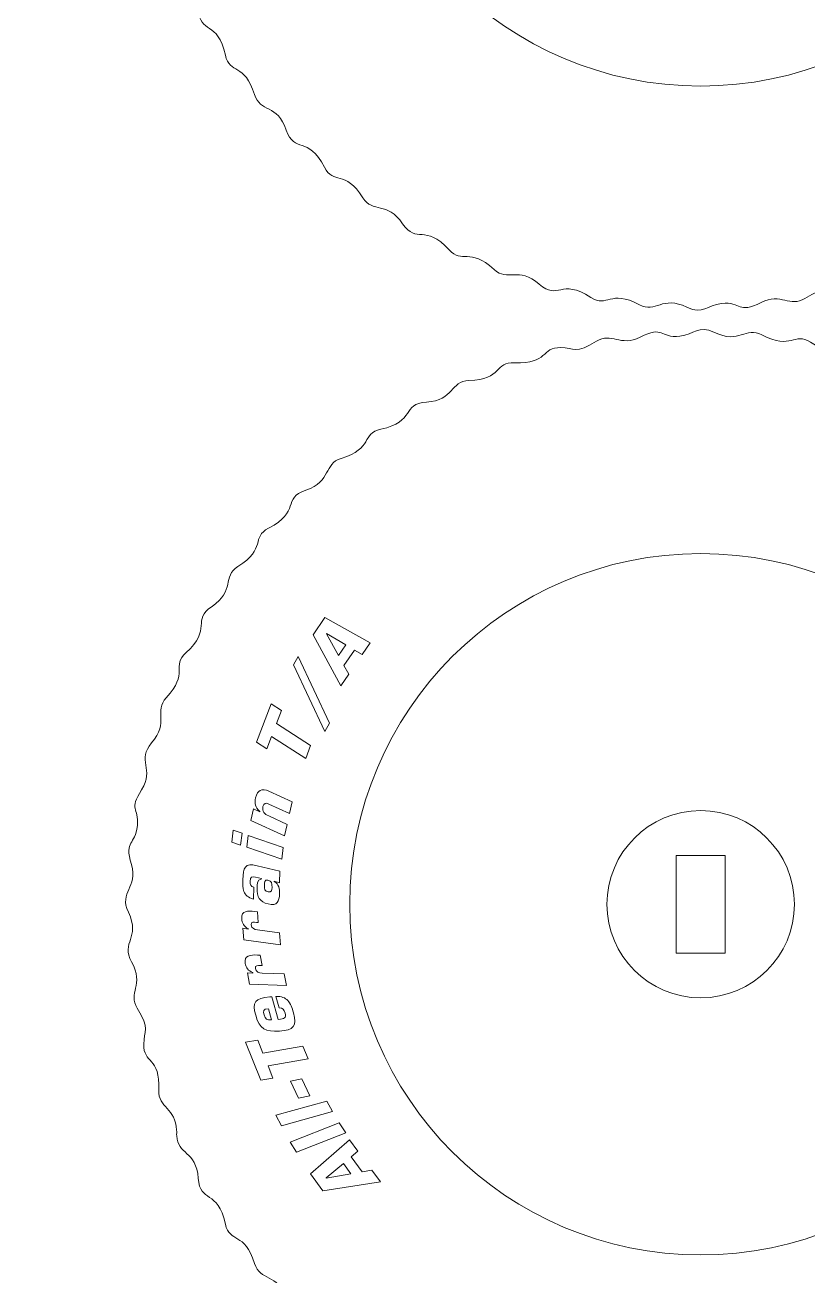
# Model space of a CAD drawing. Header units: centimetres. Extents: x -129.3 to -71.3, y -1.4 to 86.6.
# Drawn here: x -100.11 to -96.02, y 3.12 to 9.66 of the extents above; entities that cross this region are included whole.
import ezdxf

# ---------------------------------------------------------------- set-up
doc = ezdxf.new("R2010")
doc.units = ezdxf.units.CM
doc.header["$MEASUREMENT"] = 0
doc.layers.add('Camada 1', color=7, linetype='Continuous')

msp = doc.modelspace()

# ---------------------------------------------------------------- linework, layer by layer
at = {"layer": 'Camada 1', "color": 250, "lineweight": 20}
msp.add_open_spline([(-99.75825, -1.37179), (-99.75825, -1.37179), (-71.75824, -1.37179), (-71.75824, -1.37179), (-71.75824, -1.37179), (-71.48325, -1.37179), (-71.25825, -1.14679), (-71.25825, -0.87179), (-71.25825, -0.87179), (-71.25825, -0.87179), (-71.25825, 42.12822), (-71.25825, 42.12822), (-71.25825, 42.12822), (-71.25825, 42.40323), (-71.48325, 42.62823), (-71.75824, 42.62823), (-71.75824, 42.62823), (-71.75824, 42.62823), (-99.75825, 42.62823), (-99.75825, 42.62823), (-99.75825, 42.62823), (-100.03324, 42.62823), (-100.25825, 42.40323), (-100.25825, 42.12822), (-100.25825, 42.12822), (-100.25825, 42.12822), (-100.25825, -0.87179), (-100.25825, -0.87179), (-100.25825, -0.87179), (-100.25825, -1.14679), (-100.03324, -1.37179), (-99.75825, -1.37179)], degree=3, knots=[0, 0, 0, 0, 0.1111111, 0.1111111, 0.1111111, 0.1111111, 0.2222222, 0.2222222, 0.2222222, 0.2222222, 0.3333333, 0.3333333, 0.3333333, 0.3333333, 0.4444444, 0.4444444, 0.4444444, 0.4444444, 0.5555556, 0.5555556, 0.5555556, 0.5555556, 0.6666667, 0.6666667, 0.6666667, 0.6666667, 0.7777778, 0.7777778, 0.7777778, 0.7777778, 1, 1, 1, 1], dxfattribs=at)
at = {"layer": 'Camada 1', "lineweight": 9}
for points, knots in [([(-99.31596, 9.98945), (-99.3203, 10.10398), (-99.4137, 10.10696), (-99.40936, 10.19814), (-99.40936, 10.19814), (-99.40096, 10.37486), (-99.4909, 10.3359), (-99.48824, 10.43921), (-99.48824, 10.43921), (-99.48645, 10.50888), (-99.45379, 10.51798), (-99.52184, 10.62622), (-99.52184, 10.62622), (-99.57345, 10.70831), (-99.4826, 10.74531), (-99.55129, 10.86881), (-99.55129, 10.86881), (-99.60971, 10.97383), (-99.50281, 10.99122), (-99.56828, 11.12842), (-99.56828, 11.12842), (-99.6196, 11.23598), (-99.51571, 11.25596), (-99.55242, 11.37777), (-99.55242, 11.37777), (-99.59262, 11.51125), (-99.53065, 11.47489), (-99.52125, 11.58146), (-99.52125, 11.58146), (-99.51252, 11.68046), (-99.56866, 11.65957), (-99.49882, 11.7693), (-99.49882, 11.7693), (-99.43075, 11.87625), (-99.52546, 11.92402), (-99.4472, 12.01371), (-99.4472, 12.01371), (-99.35188, 12.12298), (-99.43683, 12.17811), (-99.37025, 12.24999), (-99.37025, 12.24999), (-99.25005, 12.37973), (-99.34477, 12.41486), (-99.2676, 12.48498), (-99.2676, 12.48498), (-99.12767, 12.61217), (-99.24085, 12.65408), (-99.13116, 12.72761), (-99.13116, 12.72761), (-99.01091, 12.80822), (-99.07859, 12.88392), (-98.9955, 12.93599), (-98.9955, 12.93599), (-98.84569, 13.02983), (-98.92848, 13.0888), (-98.83554, 13.13639), (-98.83554, 13.13639), (-98.66748, 13.22241), (-98.76632, 13.29267), (-98.6411, 13.33537), (-98.6411, 13.33537), (-98.50413, 13.38208), (-98.54981, 13.47285), (-98.45613, 13.50153), (-98.45613, 13.50153), (-98.28742, 13.5532), (-98.35181, 13.63168), (-98.24983, 13.65371), (-98.24983, 13.65371), (-98.0651, 13.69364), (-98.14254, 13.78649), (-98.01062, 13.79565), (-98.01062, 13.79565), (-97.86643, 13.80564), (-97.88624, 13.90486), (-97.7888, 13.90823), (-97.7888, 13.90823), (-97.6127, 13.91429), (-97.65441, 14.00691), (-97.55004, 14.0018), (-97.55004, 14.0018), (-97.37367, 13.99319), (-97.41233, 14.08335), (-97.30899, 14.08069), (-97.30899, 14.08069), (-97.23926, 14.07892), (-97.2303, 14.04626), (-97.12199, 14.1143), (-97.12199, 14.1143), (-97.04496, 14.16268), (-96.99709, 14.08305), (-96.89436, 14.13541), (-96.89436, 14.13541), (-96.77046, 14.19857), (-96.79379, 14.12927), (-96.68628, 14.14023), (-96.68628, 14.14023), (-96.61161, 14.14782), (-96.59161, 14.20211), (-96.50591, 14.1602), (-96.50591, 14.1602), (-96.37575, 14.09655), (-96.34435, 14.19268), (-96.25773, 14.14697), (-96.25773, 14.14697), (-96.10136, 14.06447), (-96.09171, 14.16505), (-96.00407, 14.10858), (-96.00407, 14.10858), (-95.8556, 14.01291), (-95.84367, 14.11035), (-95.75579, 14.05624), (-95.75579, 14.05624), (-95.69584, 14.0193), (-95.70493, 13.98692), (-95.57726, 13.99189), (-95.57726, 13.99189), (-95.47316, 13.99596), (-95.51536, 13.90413), (-95.33931, 13.89594), (-95.33931, 13.89594), (-95.242, 13.89142), (-95.26278, 13.79241), (-95.1188, 13.78108), (-95.1188, 13.78108), (-94.98707, 13.77072), (-95.06505, 13.67807), (-94.8811, 13.63678), (-94.8811, 13.63678), (-94.77949, 13.61395), (-94.84425, 13.53563), (-94.67625, 13.48249), (-94.67625, 13.48249), (-94.58299, 13.45301), (-94.62942, 13.36254), (-94.49297, 13.31449), (-94.49297, 13.31449), (-94.36826, 13.27057), (-94.46784, 13.20157), (-94.30055, 13.11358), (-94.30055, 13.11358), (-94.20821, 13.06502), (-94.29115, 13.00633), (-94.1426, 12.91155), (-94.1426, 12.91155), (-94.06029, 12.85904), (-94.12832, 12.78376), (-94.00898, 12.7018), (-94.00898, 12.7018), (-93.90017, 12.62707), (-94.01367, 12.58666), (-93.87506, 12.45785), (-93.87506, 12.45785), (-93.79857, 12.38676), (-93.89394, 12.35238), (-93.77493, 12.22191), (-93.77493, 12.22191), (-93.70884, 12.14945), (-93.79443, 12.09507), (-93.70017, 11.98476), (-93.70017, 11.98476), (-93.61434, 11.8843), (-93.73451, 11.8747), (-93.63391, 11.71444), (-93.63391, 11.71444), (-93.57839, 11.62601), (-93.6793, 11.61797), (-93.59823, 11.46056), (-93.59823, 11.46056), (-93.55328, 11.37327), (-93.65, 11.34296), (-93.58747, 11.21224), (-93.58747, 11.21224), (-93.53614, 11.10486), (-93.64006, 11.08479), (-93.60334, 10.96289), (-93.60334, 10.96289), (-93.56314, 10.82941), (-93.62511, 10.86584), (-93.63451, 10.75922), (-93.63451, 10.75922), (-93.64326, 10.65996), (-93.58705, 10.68145), (-93.65694, 10.57138), (-93.65694, 10.57138), (-93.72501, 10.46416), (-93.63026, 10.41663), (-93.70859, 10.32698), (-93.70859, 10.32698), (-93.80371, 10.21812), (-93.71897, 10.16239), (-93.78551, 10.09068), (-93.78551, 10.09068), (-93.90556, 9.96134), (-93.81119, 9.92543), (-93.88816, 9.85568), (-93.88816, 9.85568), (-94.02785, 9.72905), (-93.91504, 9.68643), (-94.02458, 9.61308), (-94.02458, 9.61308), (-94.14481, 9.53256), (-94.07716, 9.45677), (-94.16027, 9.40473), (-94.16027, 9.40473), (-94.31, 9.31095), (-94.22727, 9.2519), (-94.32024, 9.20429), (-94.32024, 9.20429), (-94.48809, 9.11834), (-94.38965, 9.04776), (-94.51467, 9.00528), (-94.51467, 9.00528), (-94.65142, 8.95881), (-94.60608, 8.86777), (-94.69963, 8.83913), (-94.69963, 8.83913), (-94.86846, 8.78743), (-94.80392, 8.70894), (-94.90596, 8.68695), (-94.90596, 8.68695), (-95.09042, 8.64718), (-95.01353, 8.55391), (-95.14519, 8.54506), (-95.14519, 8.54506), (-95.28893, 8.53539), (-95.26957, 8.4358), (-95.36696, 8.43244), (-95.36696, 8.43244), (-95.5431, 8.42637), (-95.50115, 8.33389), (-95.60571, 8.33886), (-95.60571, 8.33886), (-95.78248, 8.34726), (-95.74366, 8.25709), (-95.84679, 8.25999), (-95.84679, 8.25999), (-95.91674, 8.26197), (-95.92599, 8.29433), (-96.03375, 8.22641), (-96.03375, 8.22641), (-96.11074, 8.1779), (-96.15862, 8.25764), (-96.26142, 8.20525), (-96.26142, 8.20525), (-96.38537, 8.14206), (-96.36192, 8.21141), (-96.46948, 8.20045), (-96.46948, 8.20045), (-96.54394, 8.19285), (-96.56432, 8.13853), (-96.64985, 8.18046), (-96.64985, 8.18046), (-96.77964, 8.24409), (-96.81167, 8.14806), (-96.89803, 8.1937), (-96.89803, 8.1937), (-97.05413, 8.27616), (-97.06405, 8.17563), (-97.15169, 8.2321), (-97.15169, 8.2321), (-97.31067, 8.33456), (-97.32144, 8.21391), (-97.42126, 8.30103), (-97.42126, 8.30103), (-97.53035, 8.39625), (-97.58574, 8.3114), (-97.65756, 8.37799), (-97.65756, 8.37799), (-97.78713, 8.49809), (-97.82241, 8.40346), (-97.89255, 8.48063), (-97.89255, 8.48063), (-98.01966, 8.62049), (-98.06171, 8.50737), (-98.13514, 8.61706), (-98.13514, 8.61706), (-98.21557, 8.73716), (-98.29154, 8.66972), (-98.34352, 8.75274), (-98.34352, 8.75274), (-98.4373, 8.90248), (-98.49635, 8.81976), (-98.54394, 8.91271), (-98.54394, 8.91271), (-98.62995, 9.08068), (-98.70021, 8.98189), (-98.74293, 9.10714), (-98.74293, 9.10714), (-98.78967, 9.24417), (-98.88029, 9.19832), (-98.90906, 9.29208), (-98.90906, 9.29208), (-98.96078, 9.46072), (-99.03908, 9.39596), (-99.06126, 9.49841), (-99.06126, 9.49841), (-99.10121, 9.68308), (-99.19417, 9.60581), (-99.20319, 9.73761), (-99.20319, 9.73761), (-99.21306, 9.88168), (-99.31242, 9.86204), (-99.31579, 9.95945), (-99.31579, 9.95945), (-99.31614, 9.96943), (-99.31556, 9.97947), (-99.31596, 9.98945)], [0, 0, 0, 0, 0.0128205, 0.0128205, 0.0128205, 0.0128205, 0.025641, 0.025641, 0.025641, 0.025641, 0.0384615, 0.0384615, 0.0384615, 0.0384615, 0.0512821, 0.0512821, 0.0512821, 0.0512821, 0.0641026, 0.0641026, 0.0641026, 0.0641026, 0.0769231, 0.0769231, 0.0769231, 0.0769231, 0.0897436, 0.0897436, 0.0897436, 0.0897436, 0.1025641, 0.1025641, 0.1025641, 0.1025641, 0.1153846, 0.1153846, 0.1153846, 0.1153846, 0.1282051, 0.1282051, 0.1282051, 0.1282051, 0.1410256, 0.1410256, 0.1410256, 0.1410256, 0.1538462, 0.1538462, 0.1538462, 0.1538462, 0.1666667, 0.1666667, 0.1666667, 0.1666667, 0.1794872, 0.1794872, 0.1794872, 0.1794872, 0.1923077, 0.1923077, 0.1923077, 0.1923077, 0.2051282, 0.2051282, 0.2051282, 0.2051282, 0.2179487, 0.2179487, 0.2179487, 0.2179487, 0.2307692, 0.2307692, 0.2307692, 0.2307692, 0.2435897, 0.2435897, 0.2435897, 0.2435897, 0.2564103, 0.2564103, 0.2564103, 0.2564103, 0.2692308, 0.2692308, 0.2692308, 0.2692308, 0.2820513, 0.2820513, 0.2820513, 0.2820513, 0.2948718, 0.2948718, 0.2948718, 0.2948718, 0.3076923, 0.3076923, 0.3076923, 0.3076923, 0.3205128, 0.3205128, 0.3205128, 0.3205128, 0.3333333, 0.3333333, 0.3333333, 0.3333333, 0.3461538, 0.3461538, 0.3461538, 0.3461538, 0.3589744, 0.3589744, 0.3589744, 0.3589744, 0.3717949, 0.3717949, 0.3717949, 0.3717949, 0.3846154, 0.3846154, 0.3846154, 0.3846154, 0.3974359, 0.3974359, 0.3974359, 0.3974359, 0.4102564, 0.4102564, 0.4102564, 0.4102564, 0.4230769, 0.4230769, 0.4230769, 0.4230769, 0.4358974, 0.4358974, 0.4358974, 0.4358974, 0.4487179, 0.4487179, 0.4487179, 0.4487179, 0.4615385, 0.4615385, 0.4615385, 0.4615385, 0.474359, 0.474359, 0.474359, 0.474359, 0.4871795, 0.4871795, 0.4871795, 0.4871795, 0.5, 0.5, 0.5, 0.5, 0.5128205, 0.5128205, 0.5128205, 0.5128205, 0.525641, 0.525641, 0.525641, 0.525641, 0.5384615, 0.5384615, 0.5384615, 0.5384615, 0.5512821, 0.5512821, 0.5512821, 0.5512821, 0.5641026, 0.5641026, 0.5641026, 0.5641026, 0.5769231, 0.5769231, 0.5769231, 0.5769231, 0.5897436, 0.5897436, 0.5897436, 0.5897436, 0.6025641, 0.6025641, 0.6025641, 0.6025641, 0.6153846, 0.6153846, 0.6153846, 0.6153846, 0.6282051, 0.6282051, 0.6282051, 0.6282051, 0.6410256, 0.6410256, 0.6410256, 0.6410256, 0.6538462, 0.6538462, 0.6538462, 0.6538462, 0.6666667, 0.6666667, 0.6666667, 0.6666667, 0.6794872, 0.6794872, 0.6794872, 0.6794872, 0.6923077, 0.6923077, 0.6923077, 0.6923077, 0.7051282, 0.7051282, 0.7051282, 0.7051282, 0.7179487, 0.7179487, 0.7179487, 0.7179487, 0.7307692, 0.7307692, 0.7307692, 0.7307692, 0.7435897, 0.7435897, 0.7435897, 0.7435897, 0.7564103, 0.7564103, 0.7564103, 0.7564103, 0.7692308, 0.7692308, 0.7692308, 0.7692308, 0.7820513, 0.7820513, 0.7820513, 0.7820513, 0.7948718, 0.7948718, 0.7948718, 0.7948718, 0.8076923, 0.8076923, 0.8076923, 0.8076923, 0.8205128, 0.8205128, 0.8205128, 0.8205128, 0.8333333, 0.8333333, 0.8333333, 0.8333333, 0.8461538, 0.8461538, 0.8461538, 0.8461538, 0.8589744, 0.8589744, 0.8589744, 0.8589744, 0.8717949, 0.8717949, 0.8717949, 0.8717949, 0.8846154, 0.8846154, 0.8846154, 0.8846154, 0.8974359, 0.8974359, 0.8974359, 0.8974359, 0.9102564, 0.9102564, 0.9102564, 0.9102564, 0.9230769, 0.9230769, 0.9230769, 0.9230769, 0.9358974, 0.9358974, 0.9358974, 0.9358974, 0.9487179, 0.9487179, 0.9487179, 0.9487179, 0.9615385, 0.9615385, 0.9615385, 0.9615385, 0.974359, 0.974359, 0.974359, 0.974359, 1, 1, 1, 1]), ([(-96.57787, 13.00361), (-95.56538, 13.00361), (-94.74458, 12.18282), (-94.74458, 11.17032), (-94.74458, 11.17032), (-94.74458, 10.15781), (-95.56538, 9.33702), (-96.57787, 9.33702), (-96.57787, 9.33702), (-97.59038, 9.33702), (-98.41118, 10.15781), (-98.41118, 11.17032), (-98.41118, 11.17032), (-98.41118, 12.18282), (-97.59038, 13.00361), (-96.57787, 13.00361)], [0, 0, 0, 0, 0.2, 0.2, 0.2, 0.2, 0.4, 0.4, 0.4, 0.4, 0.6, 0.6, 0.6, 0.6, 1, 1, 1, 1]), ([(-99.31596, 3.87825), (-99.3203, 3.99278), (-99.4137, 3.99576), (-99.40936, 4.08694), (-99.40936, 4.08694), (-99.40096, 4.26366), (-99.4909, 4.2247), (-99.48824, 4.32801), (-99.48824, 4.32801), (-99.48645, 4.39768), (-99.45379, 4.40678), (-99.52184, 4.51502), (-99.52184, 4.51502), (-99.57345, 4.59711), (-99.4826, 4.63411), (-99.55129, 4.75761), (-99.55129, 4.75761), (-99.60971, 4.86263), (-99.50281, 4.88002), (-99.56828, 5.01722), (-99.56828, 5.01722), (-99.6196, 5.12478), (-99.51571, 5.14476), (-99.55242, 5.26657), (-99.55242, 5.26657), (-99.59262, 5.40005), (-99.53065, 5.36369), (-99.52125, 5.47026), (-99.52125, 5.47026), (-99.51252, 5.56926), (-99.56866, 5.54837), (-99.49882, 5.6581), (-99.49882, 5.6581), (-99.43075, 5.76505), (-99.52546, 5.81282), (-99.4472, 5.90251), (-99.4472, 5.90251), (-99.35188, 6.01178), (-99.43683, 6.06691), (-99.37025, 6.13879), (-99.37025, 6.13879), (-99.25005, 6.26853), (-99.34477, 6.30366), (-99.2676, 6.37378), (-99.2676, 6.37378), (-99.12767, 6.50097), (-99.24085, 6.54288), (-99.13116, 6.61641), (-99.13116, 6.61641), (-99.01091, 6.69702), (-99.07859, 6.77272), (-98.9955, 6.82479), (-98.9955, 6.82479), (-98.84569, 6.91863), (-98.92848, 6.9776), (-98.83554, 7.02519), (-98.83554, 7.02519), (-98.66748, 7.11121), (-98.76632, 7.18147), (-98.6411, 7.22417), (-98.6411, 7.22417), (-98.50413, 7.27088), (-98.54981, 7.36165), (-98.45613, 7.39033), (-98.45613, 7.39033), (-98.28742, 7.442), (-98.35181, 7.52048), (-98.24983, 7.54251), (-98.24983, 7.54251), (-98.0651, 7.58244), (-98.14254, 7.67529), (-98.01062, 7.68445), (-98.01062, 7.68445), (-97.86643, 7.69444), (-97.88624, 7.79366), (-97.7888, 7.79703), (-97.7888, 7.79703), (-97.6127, 7.80309), (-97.65441, 7.89571), (-97.55004, 7.8906), (-97.55004, 7.8906), (-97.37367, 7.88199), (-97.41233, 7.97215), (-97.30899, 7.96949), (-97.30899, 7.96949), (-97.23926, 7.96772), (-97.2303, 7.93506), (-97.12199, 8.0031), (-97.12199, 8.0031), (-97.04496, 8.05148), (-96.99709, 7.97185), (-96.89436, 8.02421), (-96.89436, 8.02421), (-96.77046, 8.08737), (-96.79379, 8.01807), (-96.68628, 8.02903), (-96.68628, 8.02903), (-96.61161, 8.03662), (-96.59161, 8.09091), (-96.50591, 8.049), (-96.50591, 8.049), (-96.37575, 7.98535), (-96.34435, 8.08148), (-96.25773, 8.03577), (-96.25773, 8.03577), (-96.10136, 7.95327), (-96.09171, 8.05385), (-96.00407, 7.99738), (-96.00407, 7.99738), (-95.8556, 7.90171), (-95.84367, 7.99915), (-95.75579, 7.94504), (-95.75579, 7.94504), (-95.69584, 7.9081), (-95.70493, 7.87572), (-95.57726, 7.88069), (-95.57726, 7.88069), (-95.47316, 7.88476), (-95.51536, 7.79293), (-95.33931, 7.78474), (-95.33931, 7.78474), (-95.242, 7.78022), (-95.26278, 7.68121), (-95.1188, 7.66988), (-95.1188, 7.66988), (-94.98707, 7.65952), (-95.06505, 7.56687), (-94.8811, 7.52558), (-94.8811, 7.52558), (-94.77949, 7.50275), (-94.84425, 7.42443), (-94.67625, 7.37129), (-94.67625, 7.37129), (-94.58299, 7.34181), (-94.62942, 7.25134), (-94.49297, 7.20329), (-94.49297, 7.20329), (-94.36826, 7.15937), (-94.46784, 7.09037), (-94.30055, 7.00238), (-94.30055, 7.00238), (-94.20821, 6.95382), (-94.29115, 6.89513), (-94.1426, 6.80035), (-94.1426, 6.80035), (-94.06029, 6.74784), (-94.12832, 6.67256), (-94.00898, 6.5906), (-94.00898, 6.5906), (-93.90017, 6.51587), (-94.01367, 6.47546), (-93.87506, 6.34665), (-93.87506, 6.34665), (-93.79857, 6.27556), (-93.89394, 6.24118), (-93.77493, 6.11071), (-93.77493, 6.11071), (-93.70884, 6.03825), (-93.79443, 5.98387), (-93.70017, 5.87356), (-93.70017, 5.87356), (-93.61434, 5.7731), (-93.73451, 5.7635), (-93.63391, 5.60324), (-93.63391, 5.60324), (-93.57839, 5.51481), (-93.6793, 5.50677), (-93.59823, 5.34936), (-93.59823, 5.34936), (-93.55328, 5.26207), (-93.65, 5.23176), (-93.58747, 5.10104), (-93.58747, 5.10104), (-93.53614, 4.99366), (-93.64006, 4.97359), (-93.60334, 4.85169), (-93.60334, 4.85169), (-93.56314, 4.71821), (-93.62511, 4.75464), (-93.63451, 4.64802), (-93.63451, 4.64802), (-93.64326, 4.54876), (-93.58705, 4.57025), (-93.65694, 4.46018), (-93.65694, 4.46018), (-93.72501, 4.35296), (-93.63026, 4.30543), (-93.70859, 4.21578), (-93.70859, 4.21578), (-93.80371, 4.10692), (-93.71897, 4.05119), (-93.78551, 3.97948), (-93.78551, 3.97948), (-93.90556, 3.85014), (-93.81119, 3.81423), (-93.88816, 3.74448), (-93.88816, 3.74448), (-94.02785, 3.61785), (-93.91504, 3.57523), (-94.02458, 3.50188), (-94.02458, 3.50188), (-94.14481, 3.42136), (-94.07716, 3.34557), (-94.16027, 3.29353), (-94.16027, 3.29353), (-94.31, 3.19975), (-94.22727, 3.1407), (-94.32024, 3.09309), (-94.32024, 3.09309), (-94.48809, 3.00714), (-94.38965, 2.93656), (-94.51467, 2.89408), (-94.51467, 2.89408), (-94.65142, 2.84761), (-94.60608, 2.75657), (-94.69963, 2.72793), (-94.69963, 2.72793), (-94.86846, 2.67623), (-94.80392, 2.59774), (-94.90596, 2.57575), (-94.90596, 2.57575), (-95.09042, 2.53598), (-95.01353, 2.44271), (-95.14519, 2.43386), (-95.14519, 2.43386), (-95.28893, 2.42419), (-95.26957, 2.3246), (-95.36696, 2.32124), (-95.36696, 2.32124), (-95.5431, 2.31517), (-95.50115, 2.22269), (-95.60571, 2.22766), (-95.60571, 2.22766), (-95.78248, 2.23606), (-95.74366, 2.14589), (-95.84679, 2.14879), (-95.84679, 2.14879), (-95.91674, 2.15077), (-95.92599, 2.18313), (-96.03375, 2.11521), (-96.03375, 2.11521), (-96.11074, 2.0667), (-96.15862, 2.14644), (-96.26142, 2.09405), (-96.26142, 2.09405), (-96.38537, 2.03086), (-96.36192, 2.10021), (-96.46948, 2.08925), (-96.46948, 2.08925), (-96.54394, 2.08165), (-96.56432, 2.02733), (-96.64985, 2.06926), (-96.64985, 2.06926), (-96.77964, 2.13289), (-96.81167, 2.03686), (-96.89803, 2.0825), (-96.89803, 2.0825), (-97.05413, 2.16496), (-97.06405, 2.06443), (-97.15169, 2.1209), (-97.15169, 2.1209), (-97.31067, 2.22336), (-97.32144, 2.10271), (-97.42126, 2.18983), (-97.42126, 2.18983), (-97.53035, 2.28505), (-97.58574, 2.2002), (-97.65756, 2.26679), (-97.65756, 2.26679), (-97.78713, 2.38689), (-97.82241, 2.29226), (-97.89255, 2.36943), (-97.89255, 2.36943), (-98.01966, 2.50929), (-98.06171, 2.39617), (-98.13514, 2.50586), (-98.13514, 2.50586), (-98.21557, 2.62596), (-98.29154, 2.55852), (-98.34352, 2.64154), (-98.34352, 2.64154), (-98.4373, 2.79128), (-98.49635, 2.70856), (-98.54394, 2.80151), (-98.54394, 2.80151), (-98.62995, 2.96948), (-98.70021, 2.87069), (-98.74293, 2.99594), (-98.74293, 2.99594), (-98.78967, 3.13297), (-98.88029, 3.08712), (-98.90906, 3.18088), (-98.90906, 3.18088), (-98.96078, 3.34952), (-99.03908, 3.28476), (-99.06126, 3.38721), (-99.06126, 3.38721), (-99.10121, 3.57188), (-99.19417, 3.49461), (-99.20319, 3.62641), (-99.20319, 3.62641), (-99.21306, 3.77048), (-99.31242, 3.75084), (-99.31579, 3.84825), (-99.31579, 3.84825), (-99.31614, 3.85823), (-99.31556, 3.86827), (-99.31596, 3.87825)], [0, 0, 0, 0, 0.0128205, 0.0128205, 0.0128205, 0.0128205, 0.025641, 0.025641, 0.025641, 0.025641, 0.0384615, 0.0384615, 0.0384615, 0.0384615, 0.0512821, 0.0512821, 0.0512821, 0.0512821, 0.0641026, 0.0641026, 0.0641026, 0.0641026, 0.0769231, 0.0769231, 0.0769231, 0.0769231, 0.0897436, 0.0897436, 0.0897436, 0.0897436, 0.1025641, 0.1025641, 0.1025641, 0.1025641, 0.1153846, 0.1153846, 0.1153846, 0.1153846, 0.1282051, 0.1282051, 0.1282051, 0.1282051, 0.1410256, 0.1410256, 0.1410256, 0.1410256, 0.1538462, 0.1538462, 0.1538462, 0.1538462, 0.1666667, 0.1666667, 0.1666667, 0.1666667, 0.1794872, 0.1794872, 0.1794872, 0.1794872, 0.1923077, 0.1923077, 0.1923077, 0.1923077, 0.2051282, 0.2051282, 0.2051282, 0.2051282, 0.2179487, 0.2179487, 0.2179487, 0.2179487, 0.2307692, 0.2307692, 0.2307692, 0.2307692, 0.2435897, 0.2435897, 0.2435897, 0.2435897, 0.2564103, 0.2564103, 0.2564103, 0.2564103, 0.2692308, 0.2692308, 0.2692308, 0.2692308, 0.2820513, 0.2820513, 0.2820513, 0.2820513, 0.2948718, 0.2948718, 0.2948718, 0.2948718, 0.3076923, 0.3076923, 0.3076923, 0.3076923, 0.3205128, 0.3205128, 0.3205128, 0.3205128, 0.3333333, 0.3333333, 0.3333333, 0.3333333, 0.3461538, 0.3461538, 0.3461538, 0.3461538, 0.3589744, 0.3589744, 0.3589744, 0.3589744, 0.3717949, 0.3717949, 0.3717949, 0.3717949, 0.3846154, 0.3846154, 0.3846154, 0.3846154, 0.3974359, 0.3974359, 0.3974359, 0.3974359, 0.4102564, 0.4102564, 0.4102564, 0.4102564, 0.4230769, 0.4230769, 0.4230769, 0.4230769, 0.4358974, 0.4358974, 0.4358974, 0.4358974, 0.4487179, 0.4487179, 0.4487179, 0.4487179, 0.4615385, 0.4615385, 0.4615385, 0.4615385, 0.474359, 0.474359, 0.474359, 0.474359, 0.4871795, 0.4871795, 0.4871795, 0.4871795, 0.5, 0.5, 0.5, 0.5, 0.5128205, 0.5128205, 0.5128205, 0.5128205, 0.525641, 0.525641, 0.525641, 0.525641, 0.5384615, 0.5384615, 0.5384615, 0.5384615, 0.5512821, 0.5512821, 0.5512821, 0.5512821, 0.5641026, 0.5641026, 0.5641026, 0.5641026, 0.5769231, 0.5769231, 0.5769231, 0.5769231, 0.5897436, 0.5897436, 0.5897436, 0.5897436, 0.6025641, 0.6025641, 0.6025641, 0.6025641, 0.6153846, 0.6153846, 0.6153846, 0.6153846, 0.6282051, 0.6282051, 0.6282051, 0.6282051, 0.6410256, 0.6410256, 0.6410256, 0.6410256, 0.6538462, 0.6538462, 0.6538462, 0.6538462, 0.6666667, 0.6666667, 0.6666667, 0.6666667, 0.6794872, 0.6794872, 0.6794872, 0.6794872, 0.6923077, 0.6923077, 0.6923077, 0.6923077, 0.7051282, 0.7051282, 0.7051282, 0.7051282, 0.7179487, 0.7179487, 0.7179487, 0.7179487, 0.7307692, 0.7307692, 0.7307692, 0.7307692, 0.7435897, 0.7435897, 0.7435897, 0.7435897, 0.7564103, 0.7564103, 0.7564103, 0.7564103, 0.7692308, 0.7692308, 0.7692308, 0.7692308, 0.7820513, 0.7820513, 0.7820513, 0.7820513, 0.7948718, 0.7948718, 0.7948718, 0.7948718, 0.8076923, 0.8076923, 0.8076923, 0.8076923, 0.8205128, 0.8205128, 0.8205128, 0.8205128, 0.8333333, 0.8333333, 0.8333333, 0.8333333, 0.8461538, 0.8461538, 0.8461538, 0.8461538, 0.8589744, 0.8589744, 0.8589744, 0.8589744, 0.8717949, 0.8717949, 0.8717949, 0.8717949, 0.8846154, 0.8846154, 0.8846154, 0.8846154, 0.8974359, 0.8974359, 0.8974359, 0.8974359, 0.9102564, 0.9102564, 0.9102564, 0.9102564, 0.9230769, 0.9230769, 0.9230769, 0.9230769, 0.9358974, 0.9358974, 0.9358974, 0.9358974, 0.9487179, 0.9487179, 0.9487179, 0.9487179, 0.9615385, 0.9615385, 0.9615385, 0.9615385, 0.974359, 0.974359, 0.974359, 0.974359, 1, 1, 1, 1]), ([(-96.57787, 6.89241), (-95.56538, 6.89241), (-94.74458, 6.07162), (-94.74458, 5.05912), (-94.74458, 5.05912), (-94.74458, 4.04661), (-95.56538, 3.22582), (-96.57787, 3.22582), (-96.57787, 3.22582), (-97.59038, 3.22582), (-98.41118, 4.04661), (-98.41118, 5.05912), (-98.41118, 5.05912), (-98.41118, 6.07162), (-97.59038, 6.89241), (-96.57787, 6.89241)], [0, 0, 0, 0, 0.2, 0.2, 0.2, 0.2, 0.4, 0.4, 0.4, 0.4, 0.6, 0.6, 0.6, 0.6, 1, 1, 1, 1]), ([(-96.57786, 5.54864), (-96.30752, 5.54864), (-96.08837, 5.32947), (-96.08837, 5.05913), (-96.08837, 5.05913), (-96.08837, 4.78879), (-96.30752, 4.56962), (-96.57786, 4.56962), (-96.57786, 4.56962), (-96.84822, 4.56962), (-97.06737, 4.78879), (-97.06737, 5.05913), (-97.06737, 5.05913), (-97.06737, 5.32947), (-96.84822, 5.54864), (-96.57786, 5.54864)], [0, 0, 0, 0, 0.2, 0.2, 0.2, 0.2, 0.4, 0.4, 0.4, 0.4, 0.6, 0.6, 0.6, 0.6, 1, 1, 1, 1]), ([(-96.70537, 5.31412), (-96.70537, 5.31412), (-96.45037, 5.31412), (-96.45037, 5.31412), (-96.45037, 5.31412), (-96.45037, 5.31412), (-96.45037, 4.80415), (-96.45037, 4.80415), (-96.45037, 4.80415), (-96.45037, 4.80415), (-96.70537, 4.80415), (-96.70537, 4.80415), (-96.70537, 4.80415), (-96.70537, 4.80415), (-96.70537, 5.31412), (-96.70537, 5.31412)], [0, 0, 0, 0, 0.2, 0.2, 0.2, 0.2, 0.4, 0.4, 0.4, 0.4, 0.6, 0.6, 0.6, 0.6, 1, 1, 1, 1])]:
    msp.add_open_spline(points, degree=3, knots=knots, dxfattribs=at)
at = {"layer": 'Camada 1', "color": 140, "lineweight": 9}
for points, knots in [([(-98.38666, 6.38767), (-98.38666, 6.38767), (-98.34586, 6.36491), (-98.34586, 6.36491), (-98.34586, 6.36491), (-98.34586, 6.36491), (-98.30422, 6.42559), (-98.30422, 6.42559), (-98.30422, 6.42559), (-98.30422, 6.42559), (-98.54129, 6.55815), (-98.54129, 6.55815), (-98.54129, 6.55815), (-98.54129, 6.55815), (-98.60336, 6.46777), (-98.60336, 6.46777), (-98.60336, 6.46777), (-98.60336, 6.46777), (-98.45875, 6.20051), (-98.45875, 6.20051), (-98.45875, 6.20051), (-98.45875, 6.20051), (-98.41628, 6.26234), (-98.41628, 6.26234), (-98.41628, 6.26234), (-98.41628, 6.26234), (-98.44158, 6.30769), (-98.44158, 6.30769), (-98.44158, 6.30769), (-98.44158, 6.30769), (-98.38666, 6.38767), (-98.38666, 6.38767)], [0, 0, 0, 0, 0.1111111, 0.1111111, 0.1111111, 0.1111111, 0.2222222, 0.2222222, 0.2222222, 0.2222222, 0.3333333, 0.3333333, 0.3333333, 0.3333333, 0.4444444, 0.4444444, 0.4444444, 0.4444444, 0.5555556, 0.5555556, 0.5555556, 0.5555556, 0.6666667, 0.6666667, 0.6666667, 0.6666667, 0.7777778, 0.7777778, 0.7777778, 0.7777778, 1, 1, 1, 1]), ([(-98.43192, 6.41481), (-98.43192, 6.41481), (-98.46988, 6.35951), (-98.46988, 6.35951), (-98.46988, 6.35951), (-98.46988, 6.35951), (-98.53365, 6.47372), (-98.53365, 6.47372), (-98.53365, 6.47372), (-98.53365, 6.47372), (-98.53324, 6.47431), (-98.53324, 6.47431), (-98.53324, 6.47431), (-98.53324, 6.47431), (-98.43192, 6.41481), (-98.43192, 6.41481)], [0, 0, 0, 0, 0.2, 0.2, 0.2, 0.2, 0.4, 0.4, 0.4, 0.4, 0.6, 0.6, 0.6, 0.6, 1, 1, 1, 1]), ([(-98.68122, 6.3537), (-98.68122, 6.3537), (-98.70516, 6.31049), (-98.70516, 6.31049), (-98.70516, 6.31049), (-98.70516, 6.31049), (-98.54207, 5.96273), (-98.54207, 5.96273), (-98.54207, 5.96273), (-98.54207, 5.96273), (-98.51813, 6.00596), (-98.51813, 6.00596), (-98.51813, 6.00596), (-98.51813, 6.00596), (-98.68122, 6.3537), (-98.68122, 6.3537)], [0, 0, 0, 0, 0.2, 0.2, 0.2, 0.2, 0.4, 0.4, 0.4, 0.4, 0.6, 0.6, 0.6, 0.6, 1, 1, 1, 1]), ([(-98.79457, 6.00417), (-98.79457, 6.00417), (-98.76869, 6.07227), (-98.76869, 6.07227), (-98.76869, 6.07227), (-98.76869, 6.07227), (-98.82262, 6.10705), (-98.82262, 6.10705), (-98.82262, 6.10705), (-98.82262, 6.10705), (-98.8987, 5.90676), (-98.8987, 5.90676), (-98.8987, 5.90676), (-98.8987, 5.90676), (-98.84479, 5.87202), (-98.84479, 5.87202), (-98.84479, 5.87202), (-98.84479, 5.87202), (-98.82019, 5.93673), (-98.82019, 5.93673), (-98.82019, 5.93673), (-98.82019, 5.93673), (-98.64164, 5.82182), (-98.64164, 5.82182), (-98.64164, 5.82182), (-98.64164, 5.82182), (-98.61601, 5.88924), (-98.61601, 5.88924), (-98.61601, 5.88924), (-98.61601, 5.88924), (-98.79457, 6.00417), (-98.79457, 6.00417)], [0, 0, 0, 0, 0.1111111, 0.1111111, 0.1111111, 0.1111111, 0.2222222, 0.2222222, 0.2222222, 0.2222222, 0.3333333, 0.3333333, 0.3333333, 0.3333333, 0.4444444, 0.4444444, 0.4444444, 0.4444444, 0.5555556, 0.5555556, 0.5555556, 0.5555556, 0.6666667, 0.6666667, 0.6666667, 0.6666667, 0.7777778, 0.7777778, 0.7777778, 0.7777778, 1, 1, 1, 1]), ([(-98.92768, 5.49678), (-98.92768, 5.49678), (-98.75162, 5.41623), (-98.75162, 5.41623), (-98.75162, 5.41623), (-98.75162, 5.41623), (-98.73816, 5.47679), (-98.73816, 5.47679), (-98.73816, 5.47679), (-98.73816, 5.47679), (-98.83514, 5.52089), (-98.83514, 5.52089), (-98.83514, 5.52089), (-98.85658, 5.5308), (-98.87095, 5.54253), (-98.86493, 5.56962), (-98.86493, 5.56962), (-98.86055, 5.58935), (-98.85111, 5.59022), (-98.83385, 5.58306), (-98.83385, 5.58306), (-98.83385, 5.58306), (-98.72555, 5.53347), (-98.72555, 5.53347), (-98.72555, 5.53347), (-98.72555, 5.53347), (-98.71208, 5.59403), (-98.71208, 5.59403), (-98.71208, 5.59403), (-98.71208, 5.59403), (-98.83385, 5.64956), (-98.83385, 5.64956), (-98.83385, 5.64956), (-98.87176, 5.66685), (-98.89433, 5.65671), (-98.90341, 5.61589), (-98.90341, 5.61589), (-98.90655, 5.60178), (-98.90744, 5.58943), (-98.90416, 5.57763), (-98.90416, 5.57763), (-98.90115, 5.56622), (-98.89389, 5.55574), (-98.88081, 5.54472), (-98.88081, 5.54472), (-98.88081, 5.54472), (-98.88136, 5.54226), (-98.88136, 5.54226), (-98.88136, 5.54226), (-98.88136, 5.54226), (-98.91423, 5.55734), (-98.91423, 5.55734), (-98.91423, 5.55734), (-98.91423, 5.55734), (-98.92768, 5.49678), (-98.92768, 5.49678)], [0, 0, 0, 0, 0.0666667, 0.0666667, 0.0666667, 0.0666667, 0.1333333, 0.1333333, 0.1333333, 0.1333333, 0.2, 0.2, 0.2, 0.2, 0.2666667, 0.2666667, 0.2666667, 0.2666667, 0.3333333, 0.3333333, 0.3333333, 0.3333333, 0.4, 0.4, 0.4, 0.4, 0.4666667, 0.4666667, 0.4666667, 0.4666667, 0.5333333, 0.5333333, 0.5333333, 0.5333333, 0.6, 0.6, 0.6, 0.6, 0.6666667, 0.6666667, 0.6666667, 0.6666667, 0.7333333, 0.7333333, 0.7333333, 0.7333333, 0.8, 0.8, 0.8, 0.8, 0.8666667, 0.8666667, 0.8666667, 0.8666667, 1, 1, 1, 1]), ([(-99.02035, 5.44571), (-99.02035, 5.44571), (-99.02786, 5.38415), (-99.02786, 5.38415), (-99.02786, 5.38415), (-99.02786, 5.38415), (-98.98183, 5.36835), (-98.98183, 5.36835), (-98.98183, 5.36835), (-98.98183, 5.36835), (-98.97429, 5.42992), (-98.97429, 5.42992), (-98.97429, 5.42992), (-98.97429, 5.42992), (-99.02035, 5.44571), (-99.02035, 5.44571)], [0, 0, 0, 0, 0.2, 0.2, 0.2, 0.2, 0.4, 0.4, 0.4, 0.4, 0.6, 0.6, 0.6, 0.6, 1, 1, 1, 1]), ([(-98.94184, 5.41905), (-98.94184, 5.41905), (-98.94936, 5.35747), (-98.94936, 5.35747), (-98.94936, 5.35747), (-98.94936, 5.35747), (-98.76634, 5.29442), (-98.76634, 5.29442), (-98.76634, 5.29442), (-98.76634, 5.29442), (-98.75879, 5.356), (-98.75879, 5.356), (-98.75879, 5.356), (-98.75879, 5.356), (-98.94184, 5.41905), (-98.94184, 5.41905)], [0, 0, 0, 0, 0.2, 0.2, 0.2, 0.2, 0.4, 0.4, 0.4, 0.4, 0.6, 0.6, 0.6, 0.6, 1, 1, 1, 1]), ([(-98.77909, 5.17052), (-98.77909, 5.17052), (-98.77765, 5.23253), (-98.77765, 5.23253), (-98.77765, 5.23253), (-98.77765, 5.23253), (-98.89533, 5.26051), (-98.89533, 5.26051), (-98.89533, 5.26051), (-98.96028, 5.27573), (-98.96877, 5.25105), (-98.97025, 5.18759), (-98.97025, 5.18759), (-98.97076, 5.16559), (-98.97128, 5.1436), (-98.96449, 5.12578), (-98.96449, 5.12578), (-98.95768, 5.10758), (-98.94359, 5.09352), (-98.91417, 5.08636), (-98.91417, 5.08636), (-98.91417, 5.08636), (-98.91272, 5.14837), (-98.91272, 5.14837), (-98.91272, 5.14837), (-98.92958, 5.15238), (-98.93296, 5.16328), (-98.93258, 5.17877), (-98.93258, 5.17877), (-98.93196, 5.20583), (-98.9208, 5.20412), (-98.90323, 5.20012), (-98.90323, 5.20012), (-98.90323, 5.20012), (-98.87345, 5.19291), (-98.87345, 5.19291), (-98.87345, 5.19291), (-98.87345, 5.19291), (-98.87352, 5.19002), (-98.87352, 5.19002), (-98.87352, 5.19002), (-98.89519, 5.18836), (-98.89547, 5.16097), (-98.89588, 5.1433), (-98.89588, 5.1433), (-98.89693, 5.09858), (-98.88348, 5.07159), (-98.83829, 5.06077), (-98.83829, 5.06077), (-98.79021, 5.04957), (-98.77921, 5.0724), (-98.77821, 5.11568), (-98.77821, 5.11568), (-98.77771, 5.1373), (-98.78136, 5.16623), (-98.80707, 5.1773), (-98.80707, 5.1773), (-98.80707, 5.1773), (-98.80704, 5.17945), (-98.80704, 5.17945), (-98.80704, 5.17945), (-98.80704, 5.17945), (-98.77909, 5.17052), (-98.77909, 5.17052)], [0, 0, 0, 0, 0.0588235, 0.0588235, 0.0588235, 0.0588235, 0.1176471, 0.1176471, 0.1176471, 0.1176471, 0.1764706, 0.1764706, 0.1764706, 0.1764706, 0.2352941, 0.2352941, 0.2352941, 0.2352941, 0.2941176, 0.2941176, 0.2941176, 0.2941176, 0.3529412, 0.3529412, 0.3529412, 0.3529412, 0.4117647, 0.4117647, 0.4117647, 0.4117647, 0.4705882, 0.4705882, 0.4705882, 0.4705882, 0.5294118, 0.5294118, 0.5294118, 0.5294118, 0.5882353, 0.5882353, 0.5882353, 0.5882353, 0.6470588, 0.6470588, 0.6470588, 0.6470588, 0.7058824, 0.7058824, 0.7058824, 0.7058824, 0.7647059, 0.7647059, 0.7647059, 0.7647059, 0.8235294, 0.8235294, 0.8235294, 0.8235294, 0.8823529, 0.8823529, 0.8823529, 0.8823529, 1, 1, 1, 1]), ([(-98.85772, 5.15504), (-98.85726, 5.17524), (-98.85551, 5.18853), (-98.83972, 5.18492), (-98.83972, 5.18492), (-98.82, 5.18013), (-98.81695, 5.17141), (-98.81756, 5.14544), (-98.81756, 5.14544), (-98.81778, 5.13607), (-98.81818, 5.1184), (-98.83864, 5.12319), (-98.83864, 5.12319), (-98.85585, 5.12757), (-98.85808, 5.13987), (-98.85772, 5.15504)], [0, 0, 0, 0, 0.2, 0.2, 0.2, 0.2, 0.4, 0.4, 0.4, 0.4, 0.6, 0.6, 0.6, 0.6, 1, 1, 1, 1]), ([(-98.88969, 4.96308), (-98.88969, 4.96308), (-98.89395, 5.01883), (-98.89395, 5.01883), (-98.89395, 5.01883), (-98.89395, 5.01883), (-98.90894, 5.02093), (-98.90894, 5.02093), (-98.90894, 5.02093), (-98.94399, 5.02549), (-98.97955, 5.02676), (-98.97624, 4.98359), (-98.97624, 4.98359), (-98.97536, 4.97209), (-98.97245, 4.96219), (-98.9671, 4.95356), (-98.9671, 4.95356), (-98.96171, 4.94492), (-98.9536, 4.93794), (-98.94228, 4.93194), (-98.94228, 4.93194), (-98.94228, 4.93194), (-98.94208, 4.92942), (-98.94208, 4.92942), (-98.94208, 4.92942), (-98.94208, 4.92942), (-98.97025, 4.93341), (-98.97025, 4.93341), (-98.97025, 4.93341), (-98.97025, 4.93341), (-98.96567, 4.87336), (-98.96567, 4.87336), (-98.96567, 4.87336), (-98.96567, 4.87336), (-98.77381, 4.84748), (-98.77381, 4.84748), (-98.77381, 4.84748), (-98.77381, 4.84748), (-98.77854, 4.90934), (-98.77854, 4.90934), (-98.77854, 4.90934), (-98.77854, 4.90934), (-98.89364, 4.9248), (-98.89364, 4.9248), (-98.89364, 4.9248), (-98.90935, 4.92685), (-98.92467, 4.93328), (-98.9261, 4.95199), (-98.9261, 4.95199), (-98.92737, 4.96888), (-98.91233, 4.96605), (-98.89882, 4.96418), (-98.89882, 4.96418), (-98.89882, 4.96418), (-98.88969, 4.96308), (-98.88969, 4.96308)], [0, 0, 0, 0, 0.0666667, 0.0666667, 0.0666667, 0.0666667, 0.1333333, 0.1333333, 0.1333333, 0.1333333, 0.2, 0.2, 0.2, 0.2, 0.2666667, 0.2666667, 0.2666667, 0.2666667, 0.3333333, 0.3333333, 0.3333333, 0.3333333, 0.4, 0.4, 0.4, 0.4, 0.4666667, 0.4666667, 0.4666667, 0.4666667, 0.5333333, 0.5333333, 0.5333333, 0.5333333, 0.6, 0.6, 0.6, 0.6, 0.6666667, 0.6666667, 0.6666667, 0.6666667, 0.7333333, 0.7333333, 0.7333333, 0.7333333, 0.8, 0.8, 0.8, 0.8, 0.8666667, 0.8666667, 0.8666667, 0.8666667, 1, 1, 1, 1]), ([(-98.86943, 4.73806), (-98.86943, 4.73806), (-98.87924, 4.7931), (-98.87924, 4.7931), (-98.87924, 4.7931), (-98.87924, 4.7931), (-98.89437, 4.7937), (-98.89437, 4.7937), (-98.89437, 4.7937), (-98.92971, 4.79471), (-98.96521, 4.7924), (-98.95761, 4.74982), (-98.95761, 4.74982), (-98.95557, 4.73844), (-98.95169, 4.72888), (-98.94548, 4.72082), (-98.94548, 4.72082), (-98.93927, 4.71277), (-98.93051, 4.70665), (-98.91863, 4.7018), (-98.91863, 4.7018), (-98.91863, 4.7018), (-98.91817, 4.69931), (-98.91817, 4.69931), (-98.91817, 4.69931), (-98.91817, 4.69931), (-98.94661, 4.70049), (-98.94661, 4.70049), (-98.94661, 4.70049), (-98.94661, 4.70049), (-98.93603, 4.64118), (-98.93603, 4.64118), (-98.93603, 4.64118), (-98.93603, 4.64118), (-98.74253, 4.63469), (-98.74253, 4.63469), (-98.74253, 4.63469), (-98.74253, 4.63469), (-98.75343, 4.69575), (-98.75343, 4.69575), (-98.75343, 4.69575), (-98.75343, 4.69575), (-98.86953, 4.69958), (-98.86953, 4.69958), (-98.86953, 4.69958), (-98.88536, 4.70005), (-98.90123, 4.70492), (-98.90453, 4.72337), (-98.90453, 4.72337), (-98.90751, 4.74007), (-98.89226, 4.73875), (-98.87863, 4.73825), (-98.87863, 4.73825), (-98.87863, 4.73825), (-98.86943, 4.73806), (-98.86943, 4.73806)], [0, 0, 0, 0, 0.0666667, 0.0666667, 0.0666667, 0.0666667, 0.1333333, 0.1333333, 0.1333333, 0.1333333, 0.2, 0.2, 0.2, 0.2, 0.2666667, 0.2666667, 0.2666667, 0.2666667, 0.3333333, 0.3333333, 0.3333333, 0.3333333, 0.4, 0.4, 0.4, 0.4, 0.4666667, 0.4666667, 0.4666667, 0.4666667, 0.5333333, 0.5333333, 0.5333333, 0.5333333, 0.6, 0.6, 0.6, 0.6, 0.6666667, 0.6666667, 0.6666667, 0.6666667, 0.7333333, 0.7333333, 0.7333333, 0.7333333, 0.8, 0.8, 0.8, 0.8, 0.8666667, 0.8666667, 0.8666667, 0.8666667, 1, 1, 1, 1]), ([(-98.78053, 4.51764), (-98.76036, 4.51929), (-98.75472, 4.50739), (-98.74948, 4.48899), (-98.74948, 4.48899), (-98.74247, 4.46439), (-98.75103, 4.45895), (-98.78494, 4.45677), (-98.78494, 4.45677), (-98.78494, 4.45677), (-98.81865, 4.57505), (-98.81865, 4.57505), (-98.81865, 4.57505), (-98.81865, 4.57505), (-98.82931, 4.57426), (-98.82931, 4.57426), (-98.82931, 4.57426), (-98.90796, 4.5687), (-98.9224, 4.54696), (-98.90292, 4.47865), (-98.90292, 4.47865), (-98.88204, 4.40545), (-98.85288, 4.39126), (-98.77856, 4.39634), (-98.77856, 4.39634), (-98.70642, 4.40116), (-98.68493, 4.42041), (-98.70538, 4.49221), (-98.70538, 4.49221), (-98.71292, 4.51857), (-98.72142, 4.54052), (-98.73504, 4.55538), (-98.73504, 4.55538), (-98.7491, 4.57051), (-98.76817, 4.57818), (-98.79725, 4.57628), (-98.79725, 4.57628), (-98.79725, 4.57628), (-98.78053, 4.51764), (-98.78053, 4.51764)], [0, 0, 0, 0, 0.0909091, 0.0909091, 0.0909091, 0.0909091, 0.1818182, 0.1818182, 0.1818182, 0.1818182, 0.2727273, 0.2727273, 0.2727273, 0.2727273, 0.3636364, 0.3636364, 0.3636364, 0.3636364, 0.4545455, 0.4545455, 0.4545455, 0.4545455, 0.5454545, 0.5454545, 0.5454545, 0.5454545, 0.6363636, 0.6363636, 0.6363636, 0.6363636, 0.7272727, 0.7272727, 0.7272727, 0.7272727, 0.8181818, 0.8181818, 0.8181818, 0.8181818, 1, 1, 1, 1]), ([(-98.81986, 4.4543), (-98.84536, 4.45304), (-98.8524, 4.45929), (-98.85842, 4.48045), (-98.85842, 4.48045), (-98.86416, 4.50057), (-98.86521, 4.51076), (-98.83657, 4.51294), (-98.83657, 4.51294), (-98.83657, 4.51294), (-98.81986, 4.4543), (-98.81986, 4.4543)], [0, 0, 0, 0, 0.25, 0.25, 0.25, 0.25, 0.5, 0.5, 0.5, 0.5, 1, 1, 1, 1]), ([(-98.86525, 4.28128), (-98.86525, 4.28128), (-98.89221, 4.34895), (-98.89221, 4.34895), (-98.89221, 4.34895), (-98.89221, 4.34895), (-98.95545, 4.33815), (-98.95545, 4.33815), (-98.95545, 4.33815), (-98.95545, 4.33815), (-98.87621, 4.13911), (-98.87621, 4.13911), (-98.87621, 4.13911), (-98.87621, 4.13911), (-98.81295, 4.14993), (-98.81295, 4.14993), (-98.81295, 4.14993), (-98.81295, 4.14993), (-98.83858, 4.21428), (-98.83858, 4.21428), (-98.83858, 4.21428), (-98.83858, 4.21428), (-98.62928, 4.25022), (-98.62928, 4.25022), (-98.62928, 4.25022), (-98.62928, 4.25022), (-98.65598, 4.31723), (-98.65598, 4.31723), (-98.65598, 4.31723), (-98.65598, 4.31723), (-98.86525, 4.28128), (-98.86525, 4.28128)], [0, 0, 0, 0, 0.1111111, 0.1111111, 0.1111111, 0.1111111, 0.2222222, 0.2222222, 0.2222222, 0.2222222, 0.3333333, 0.3333333, 0.3333333, 0.3333333, 0.4444444, 0.4444444, 0.4444444, 0.4444444, 0.5555556, 0.5555556, 0.5555556, 0.5555556, 0.6666667, 0.6666667, 0.6666667, 0.6666667, 0.7777778, 0.7777778, 0.7777778, 0.7777778, 1, 1, 1, 1]), ([(-98.67992, 4.04466), (-98.67992, 4.04466), (-98.6209, 4.05778), (-98.6209, 4.05778), (-98.6209, 4.05778), (-98.6209, 4.05778), (-98.66173, 4.147), (-98.66173, 4.147), (-98.66173, 4.147), (-98.66173, 4.147), (-98.72077, 4.13383), (-98.72077, 4.13383), (-98.72077, 4.13383), (-98.72077, 4.13383), (-98.67992, 4.04466), (-98.67992, 4.04466)], [0, 0, 0, 0, 0.2, 0.2, 0.2, 0.2, 0.4, 0.4, 0.4, 0.4, 0.6, 0.6, 0.6, 0.6, 1, 1, 1, 1]), ([(-98.79696, 3.95583), (-98.79696, 3.95583), (-98.76831, 3.90081), (-98.76831, 3.90081), (-98.76831, 3.90081), (-98.76831, 3.90081), (-98.50189, 3.97478), (-98.50189, 3.97478), (-98.50189, 3.97478), (-98.50189, 3.97478), (-98.53053, 4.0298), (-98.53053, 4.0298), (-98.53053, 4.0298), (-98.53053, 4.0298), (-98.79696, 3.95583), (-98.79696, 3.95583)], [0, 0, 0, 0, 0.2, 0.2, 0.2, 0.2, 0.4, 0.4, 0.4, 0.4, 0.6, 0.6, 0.6, 0.6, 1, 1, 1, 1]), ([(-98.72368, 3.81558), (-98.72368, 3.81558), (-98.6897, 3.76369), (-98.6897, 3.76369), (-98.6897, 3.76369), (-98.6897, 3.76369), (-98.43198, 3.86388), (-98.43198, 3.86388), (-98.43198, 3.86388), (-98.43198, 3.86388), (-98.46596, 3.91576), (-98.46596, 3.91576), (-98.46596, 3.91576), (-98.46596, 3.91576), (-98.72368, 3.81558), (-98.72368, 3.81558)], [0, 0, 0, 0, 0.2, 0.2, 0.2, 0.2, 0.4, 0.4, 0.4, 0.4, 0.6, 0.6, 0.6, 0.6, 1, 1, 1, 1]), ([(-98.40407, 3.7377), (-98.40407, 3.7377), (-98.36903, 3.76858), (-98.36903, 3.76858), (-98.36903, 3.76858), (-98.36903, 3.76858), (-98.41233, 3.82808), (-98.41233, 3.82808), (-98.41233, 3.82808), (-98.41233, 3.82808), (-98.61636, 3.64876), (-98.61636, 3.64876), (-98.61636, 3.64876), (-98.61636, 3.64876), (-98.55185, 3.56011), (-98.55185, 3.56011), (-98.55185, 3.56011), (-98.55185, 3.56011), (-98.25165, 3.60734), (-98.25165, 3.60734), (-98.25165, 3.60734), (-98.25165, 3.60734), (-98.29579, 3.66799), (-98.29579, 3.66799), (-98.29579, 3.66799), (-98.29579, 3.66799), (-98.34699, 3.65927), (-98.34699, 3.65927), (-98.34699, 3.65927), (-98.34699, 3.65927), (-98.40407, 3.7377), (-98.40407, 3.7377)], [0, 0, 0, 0, 0.1111111, 0.1111111, 0.1111111, 0.1111111, 0.2222222, 0.2222222, 0.2222222, 0.2222222, 0.3333333, 0.3333333, 0.3333333, 0.3333333, 0.4444444, 0.4444444, 0.4444444, 0.4444444, 0.5555556, 0.5555556, 0.5555556, 0.5555556, 0.6666667, 0.6666667, 0.6666667, 0.6666667, 0.7777778, 0.7777778, 0.7777778, 0.7777778, 1, 1, 1, 1]), ([(-98.44476, 3.70408), (-98.44476, 3.70408), (-98.40528, 3.64985), (-98.40528, 3.64985), (-98.40528, 3.64985), (-98.40528, 3.64985), (-98.53423, 3.62782), (-98.53423, 3.62782), (-98.53423, 3.62782), (-98.53423, 3.62782), (-98.53464, 3.62839), (-98.53464, 3.62839), (-98.53464, 3.62839), (-98.53464, 3.62839), (-98.44476, 3.70408), (-98.44476, 3.70408)], [0, 0, 0, 0, 0.2, 0.2, 0.2, 0.2, 0.4, 0.4, 0.4, 0.4, 0.6, 0.6, 0.6, 0.6, 1, 1, 1, 1])]:
    msp.add_open_spline(points, degree=3, knots=knots, dxfattribs=at)

doc.saveas('drawing.dxf')
